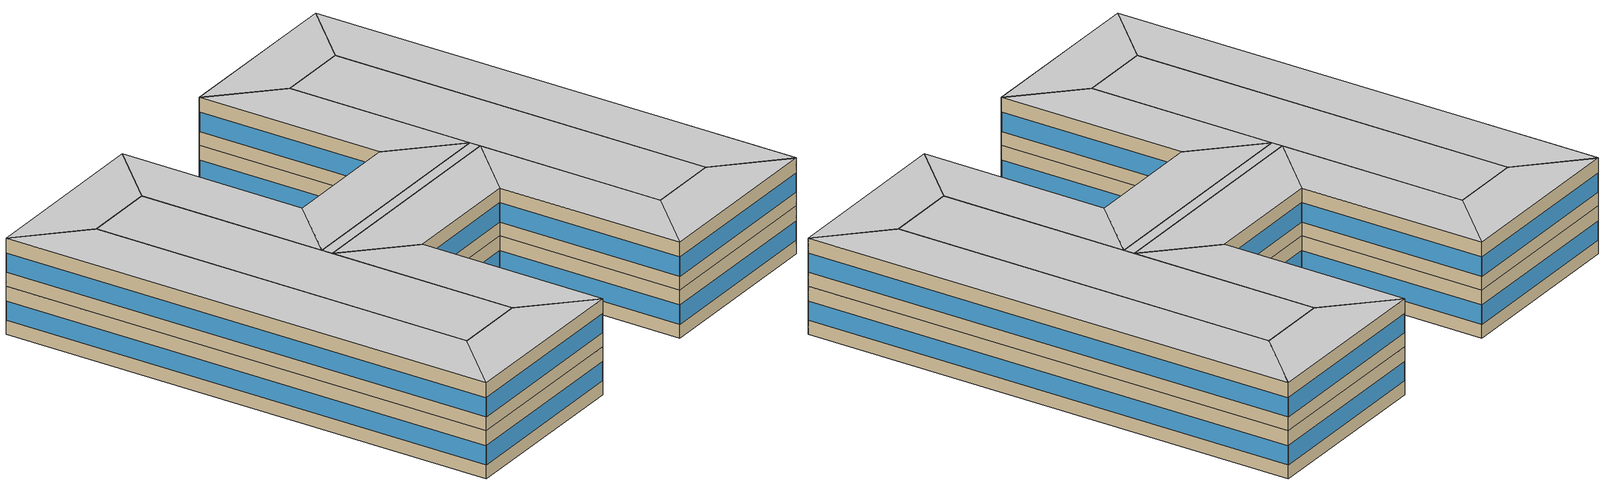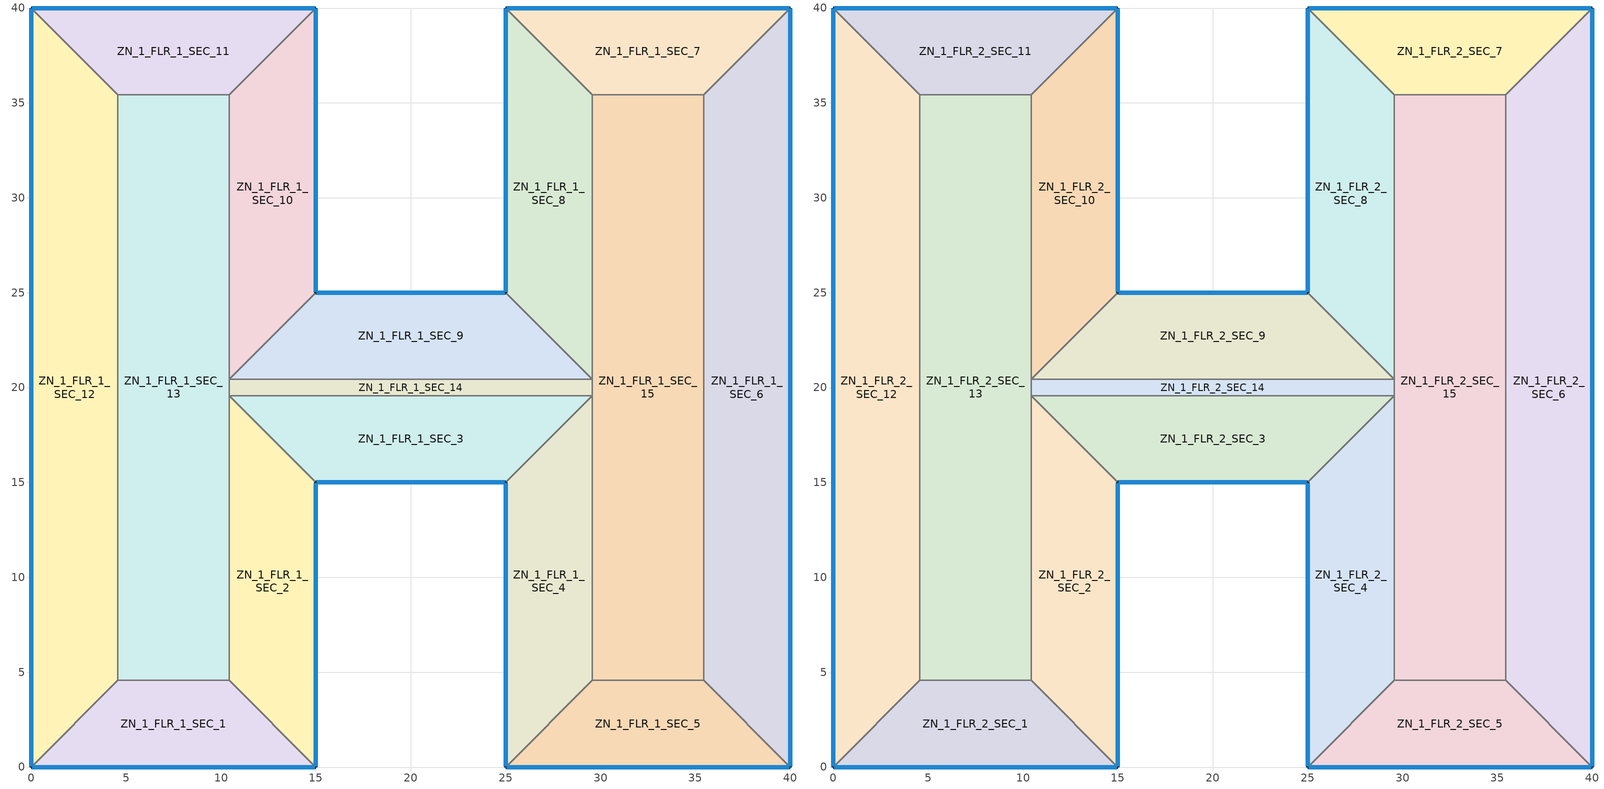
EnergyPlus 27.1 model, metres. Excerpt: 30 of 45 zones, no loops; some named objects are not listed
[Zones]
ZN_1_FLR_1_SEC_1
 floor ground (ASHRAE 90.1-2004_Sec 5.5-5_Unheated_Ext-slab): 4.57,4.57 10.43,4.57 15,0 0,0 z0
 wall outside (ASHRAE 90.1-2004_Sec 5.5-5_Steel-Framed_Ext-wall): 0,0 15,0 z0:3.8
 wall to ZN_1_FLR_1_SEC_2 (ASHRAE 90.1-2004_Sec 5.5-5_Interior Wall_Int-Wall): 15,0 10.43,4.57 z0:3.8
 wall to ZN_1_FLR_1_SEC_13 (ASHRAE 90.1-2004_Sec 5.5-5_Interior Wall_Int-Wall): 10.43,4.57 4.57,4.57 z0:3.8
 wall to ZN_1_FLR_1_SEC_12 (ASHRAE 90.1-2004_Sec 5.5-5_Interior Wall_Int-Wall): 4.57,4.57 0,0 z0:3.8
 window (ASHRAE 90.1-2004_Sec 5.5-5_0.3_0.4_fixed_south_window): 0.05,0 14.95,0 z1.1:2.63
ZN_1_FLR_1_SEC_2
 floor ground (ASHRAE 90.1-2004_Sec 5.5-5_Unheated_Ext-slab): 10.43,19.57 15,15 15,0 10.43,4.57 z0
 wall outside (ASHRAE 90.1-2004_Sec 5.5-5_Steel-Framed_Ext-wall): 15,0 15,15 z0:3.8
 wall to ZN_1_FLR_1_SEC_3 (ASHRAE 90.1-2004_Sec 5.5-5_Interior Wall_Int-Wall): 15,15 10.43,19.57 z0:3.8
 wall to ZN_1_FLR_1_SEC_13 (ASHRAE 90.1-2004_Sec 5.5-5_Interior Wall_Int-Wall): 10.43,19.57 10.43,4.57 z0:3.8
 window (ASHRAE 90.1-2004_Sec 5.5-5_0.3_0.4_fixed_east_window): 15,0.05 15,14.95 z1.1:2.63
ZN_1_FLR_1_SEC_3
 floor ground (ASHRAE 90.1-2004_Sec 5.5-5_Unheated_Ext-slab): 10.43,19.57 29.57,19.57 25,15 15,15 z0
 wall outside (ASHRAE 90.1-2004_Sec 5.5-5_Steel-Framed_Ext-wall): 15,15 25,15 z0:3.8
 wall to ZN_1_FLR_1_SEC_4 (ASHRAE 90.1-2004_Sec 5.5-5_Interior Wall_Int-Wall): 25,15 29.57,19.57 z0:3.8
 wall to ZN_1_FLR_1_SEC_14 (ASHRAE 90.1-2004_Sec 5.5-5_Interior Wall_Int-Wall): 29.57,19.57 10.43,19.57 z0:3.8
 window (ASHRAE 90.1-2004_Sec 5.5-5_0.3_0.4_fixed_south_window): 15.05,15 24.95,15 z1.1:2.64
ZN_1_FLR_1_SEC_4
 floor ground (ASHRAE 90.1-2004_Sec 5.5-5_Unheated_Ext-slab): 25,15 29.57,19.57 29.57,4.57 25,0 z0
 wall outside (ASHRAE 90.1-2004_Sec 5.5-5_Steel-Framed_Ext-wall): 25,15 25,0 z0:3.8
 wall to ZN_1_FLR_1_SEC_5 (ASHRAE 90.1-2004_Sec 5.5-5_Interior Wall_Int-Wall): 25,0 29.57,4.57 z0:3.8
 wall to ZN_1_FLR_1_SEC_15 (ASHRAE 90.1-2004_Sec 5.5-5_Interior Wall_Int-Wall): 29.57,4.57 29.57,19.57 z0:3.8
 window (ASHRAE 90.1-2004_Sec 5.5-5_0.3_0.4_fixed_west_window): 25,14.95 25,0.05 z1.1:2.63
ZN_1_FLR_1_SEC_5
 floor ground (ASHRAE 90.1-2004_Sec 5.5-5_Unheated_Ext-slab): 29.57,4.57 35.43,4.57 40,0 25,0 z0
 wall outside (ASHRAE 90.1-2004_Sec 5.5-5_Steel-Framed_Ext-wall): 25,0 40,0 z0:3.8
 wall to ZN_1_FLR_1_SEC_6 (ASHRAE 90.1-2004_Sec 5.5-5_Interior Wall_Int-Wall): 40,0 35.43,4.57 z0:3.8
 wall to ZN_1_FLR_1_SEC_15 (ASHRAE 90.1-2004_Sec 5.5-5_Interior Wall_Int-Wall): 35.43,4.57 29.57,4.57 z0:3.8
 window (ASHRAE 90.1-2004_Sec 5.5-5_0.3_0.4_fixed_south_window): 25.05,0 39.95,0 z1.1:2.63
ZN_1_FLR_1_SEC_6
 floor ground (ASHRAE 90.1-2004_Sec 5.5-5_Unheated_Ext-slab): 35.43,35.43 40,40 40,0 35.43,4.57 z0
 wall outside (ASHRAE 90.1-2004_Sec 5.5-5_Steel-Framed_Ext-wall): 40,0 40,40 z0:3.8
 wall to ZN_1_FLR_1_SEC_7 (ASHRAE 90.1-2004_Sec 5.5-5_Interior Wall_Int-Wall): 40,40 35.43,35.43 z0:3.8
 wall to ZN_1_FLR_1_SEC_15 (ASHRAE 90.1-2004_Sec 5.5-5_Interior Wall_Int-Wall): 35.43,35.43 35.43,4.57 z0:3.8
 window (ASHRAE 90.1-2004_Sec 5.5-5_0.3_0.4_fixed_east_window): 40,0.05 40,39.95 z1.1:2.62
ZN_1_FLR_1_SEC_7
 floor ground (ASHRAE 90.1-2004_Sec 5.5-5_Unheated_Ext-slab): 25,40 40,40 35.43,35.43 29.57,35.43 z0
 wall outside (ASHRAE 90.1-2004_Sec 5.5-5_Steel-Framed_Ext-wall): 40,40 25,40 z0:3.8
 wall to ZN_1_FLR_1_SEC_15 (ASHRAE 90.1-2004_Sec 5.5-5_Interior Wall_Int-Wall): 29.57,35.43 35.43,35.43 z0:3.8
 wall to ZN_1_FLR_1_SEC_8 (ASHRAE 90.1-2004_Sec 5.5-5_Interior Wall_Int-Wall): 25,40 29.57,35.43 z0:3.8
 window (ASHRAE 90.1-2004_Sec 5.5-5_0.3_0.4_fixed_north_window): 39.95,40 25.05,40 z1.1:2.63
ZN_1_FLR_1_SEC_8
 floor ground (ASHRAE 90.1-2004_Sec 5.5-5_Unheated_Ext-slab): 25,40 29.57,35.43 29.57,20.43 25,25 z0
 wall outside (ASHRAE 90.1-2004_Sec 5.5-5_Steel-Framed_Ext-wall): 25,40 25,25 z0:3.8
 wall to ZN_1_FLR_1_SEC_9 (ASHRAE 90.1-2004_Sec 5.5-5_Interior Wall_Int-Wall): 25,25 29.57,20.43 z0:3.8
 wall to ZN_1_FLR_1_SEC_15 (ASHRAE 90.1-2004_Sec 5.5-5_Interior Wall_Int-Wall): 29.57,20.43 29.57,35.43 z0:3.8
 window (ASHRAE 90.1-2004_Sec 5.5-5_0.3_0.4_fixed_west_window): 25,39.95 25,25.05 z1.1:2.63
ZN_1_FLR_1_SEC_9
 floor ground (ASHRAE 90.1-2004_Sec 5.5-5_Unheated_Ext-slab): 15,25 25,25 29.57,20.43 10.43,20.43 z0
 wall outside (ASHRAE 90.1-2004_Sec 5.5-5_Steel-Framed_Ext-wall): 25,25 15,25 z0:3.8
 wall to ZN_1_FLR_1_SEC_14 (ASHRAE 90.1-2004_Sec 5.5-5_Interior Wall_Int-Wall): 10.43,20.43 29.57,20.43 z0:3.8
 wall to ZN_1_FLR_1_SEC_10 (ASHRAE 90.1-2004_Sec 5.5-5_Interior Wall_Int-Wall): 15,25 10.43,20.43 z0:3.8
 window (ASHRAE 90.1-2004_Sec 5.5-5_0.3_0.4_fixed_north_window): 24.95,25 15.05,25 z1.1:2.64
ZN_1_FLR_1_SEC_10
 floor ground (ASHRAE 90.1-2004_Sec 5.5-5_Unheated_Ext-slab): 10.43,35.43 15,40 15,25 10.43,20.43 z0
 wall outside (ASHRAE 90.1-2004_Sec 5.5-5_Steel-Framed_Ext-wall): 15,25 15,40 z0:3.8
 wall to ZN_1_FLR_1_SEC_11 (ASHRAE 90.1-2004_Sec 5.5-5_Interior Wall_Int-Wall): 15,40 10.43,35.43 z0:3.8
 wall to ZN_1_FLR_1_SEC_13 (ASHRAE 90.1-2004_Sec 5.5-5_Interior Wall_Int-Wall): 10.43,35.43 10.43,20.43 z0:3.8
 window (ASHRAE 90.1-2004_Sec 5.5-5_0.3_0.4_fixed_east_window): 15,25.05 15,39.95 z1.1:2.63
ZN_1_FLR_1_SEC_11
 floor ground (ASHRAE 90.1-2004_Sec 5.5-5_Unheated_Ext-slab): 0,40 15,40 10.43,35.43 4.57,35.43 z0
 wall outside (ASHRAE 90.1-2004_Sec 5.5-5_Steel-Framed_Ext-wall): 15,40 0,40 z0:3.8
 wall to ZN_1_FLR_1_SEC_13 (ASHRAE 90.1-2004_Sec 5.5-5_Interior Wall_Int-Wall): 4.57,35.43 10.43,35.43 z0:3.8
 wall to ZN_1_FLR_1_SEC_12 (ASHRAE 90.1-2004_Sec 5.5-5_Interior Wall_Int-Wall): 0,40 4.57,35.43 z0:3.8
 window (ASHRAE 90.1-2004_Sec 5.5-5_0.3_0.4_fixed_north_window): 14.95,40 0.05,40 z1.1:2.63
ZN_1_FLR_1_SEC_12
 floor ground (ASHRAE 90.1-2004_Sec 5.5-5_Unheated_Ext-slab): 0,40 4.57,35.43 4.57,4.57 0,0 z0
 wall outside (ASHRAE 90.1-2004_Sec 5.5-5_Steel-Framed_Ext-wall): 0,40 0,0 z0:3.8
 wall to ZN_1_FLR_1_SEC_13 (ASHRAE 90.1-2004_Sec 5.5-5_Interior Wall_Int-Wall): 4.57,4.57 4.57,35.43 z0:3.8
 window (ASHRAE 90.1-2004_Sec 5.5-5_0.3_0.4_fixed_west_window): 0,39.95 0,0.05 z1.1:2.62
ZN_1_FLR_1_SEC_13
 floor ground (ASHRAE 90.1-2004_Sec 5.5-5_Unheated_Ext-slab): 4.57,35.43 10.43,35.43 10.43,4.57 4.57,4.57 z0
 wall to ZN_1_FLR_1_SEC_14 (ASHRAE 90.1-2004_Sec 5.5-5_Interior Wall_Int-Wall): 10.43,19.57 10.43,20.43 z0:3.8
ZN_1_FLR_1_SEC_14
 floor ground (ASHRAE 90.1-2004_Sec 5.5-5_Unheated_Ext-slab): 10.43,20.43 29.57,20.43 29.57,19.57 10.43,19.57 z0
 wall to ZN_1_FLR_1_SEC_15 (ASHRAE 90.1-2004_Sec 5.5-5_Interior Wall_Int-Wall): 29.57,19.57 29.57,20.43 z0:3.8
ZN_1_FLR_1_SEC_15
 floor ground (ASHRAE 90.1-2004_Sec 5.5-5_Unheated_Ext-slab): 29.57,35.43 35.43,35.43 35.43,4.57 29.57,4.57 z0
ZN_1_FLR_2_SEC_1
 floor to ZN_1_FLR_1_SEC_1 (INT-FLOOR-TOPSIDE): 4.57,4.57 10.43,4.57 15,0 0,0 z3.8
 wall outside (ASHRAE 90.1-2004_Sec 5.5-5_Steel-Framed_Ext-wall): 0,0 15,0 z3.8:7.6
 wall to ZN_1_FLR_2_SEC_2 (ASHRAE 90.1-2004_Sec 5.5-5_Interior Wall_Int-Wall): 15,0 10.43,4.57 z3.8:7.6
 wall to ZN_1_FLR_2_SEC_13 (ASHRAE 90.1-2004_Sec 5.5-5_Interior Wall_Int-Wall): 10.43,4.57 4.57,4.57 z3.8:7.6
 wall to ZN_1_FLR_2_SEC_12 (ASHRAE 90.1-2004_Sec 5.5-5_Interior Wall_Int-Wall): 4.57,4.57 0,0 z3.8:7.6
 window (ASHRAE 90.1-2004_Sec 5.5-5_0.3_0.4_fixed_south_window): 0.05,0 14.95,0 z4.9:6.43
 ceiling to ZN_1_FLR_3_SEC_1 (INT-FLOOR-UNDERSIDE): 0,0 15,0 10.43,4.57 4.57,4.57 z7.6
ZN_1_FLR_2_SEC_2
 floor to ZN_1_FLR_1_SEC_2 (INT-FLOOR-TOPSIDE): 10.43,19.57 15,15 15,0 10.43,4.57 z3.8
 wall outside (ASHRAE 90.1-2004_Sec 5.5-5_Steel-Framed_Ext-wall): 15,0 15,15 z3.8:7.6
 wall to ZN_1_FLR_2_SEC_3 (ASHRAE 90.1-2004_Sec 5.5-5_Interior Wall_Int-Wall): 15,15 10.43,19.57 z3.8:7.6
 wall to ZN_1_FLR_2_SEC_13 (ASHRAE 90.1-2004_Sec 5.5-5_Interior Wall_Int-Wall): 10.43,19.57 10.43,4.57 z3.8:7.6
 window (ASHRAE 90.1-2004_Sec 5.5-5_0.3_0.4_fixed_east_window): 15,0.05 15,14.95 z4.9:6.43
 ceiling to ZN_1_FLR_3_SEC_2 (INT-FLOOR-UNDERSIDE): 10.43,4.57 15,0 15,15 10.43,19.57 z7.6
ZN_1_FLR_2_SEC_3
 floor to ZN_1_FLR_1_SEC_3 (INT-FLOOR-TOPSIDE): 10.43,19.57 29.57,19.57 25,15 15,15 z3.8
 wall outside (ASHRAE 90.1-2004_Sec 5.5-5_Steel-Framed_Ext-wall): 15,15 25,15 z3.8:7.6
 wall to ZN_1_FLR_2_SEC_4 (ASHRAE 90.1-2004_Sec 5.5-5_Interior Wall_Int-Wall): 25,15 29.57,19.57 z3.8:7.6
 wall to ZN_1_FLR_2_SEC_14 (ASHRAE 90.1-2004_Sec 5.5-5_Interior Wall_Int-Wall): 29.57,19.57 10.43,19.57 z3.8:7.6
 window (ASHRAE 90.1-2004_Sec 5.5-5_0.3_0.4_fixed_south_window): 15.05,15 24.95,15 z4.9:6.44
 ceiling to ZN_1_FLR_3_SEC_3 (INT-FLOOR-UNDERSIDE): 15,15 25,15 29.57,19.57 10.43,19.57 z7.6
ZN_1_FLR_2_SEC_4
 floor to ZN_1_FLR_1_SEC_4 (INT-FLOOR-TOPSIDE): 25,15 29.57,19.57 29.57,4.57 25,0 z3.8
 wall outside (ASHRAE 90.1-2004_Sec 5.5-5_Steel-Framed_Ext-wall): 25,15 25,0 z3.8:7.6
 wall to ZN_1_FLR_2_SEC_5 (ASHRAE 90.1-2004_Sec 5.5-5_Interior Wall_Int-Wall): 25,0 29.57,4.57 z3.8:7.6
 wall to ZN_1_FLR_2_SEC_15 (ASHRAE 90.1-2004_Sec 5.5-5_Interior Wall_Int-Wall): 29.57,4.57 29.57,19.57 z3.8:7.6
 window (ASHRAE 90.1-2004_Sec 5.5-5_0.3_0.4_fixed_west_window): 25,14.95 25,0.05 z4.9:6.43
 ceiling to ZN_1_FLR_3_SEC_4 (INT-FLOOR-UNDERSIDE): 25,0 29.57,4.57 29.57,19.57 25,15 z7.6
ZN_1_FLR_2_SEC_5
 floor to ZN_1_FLR_1_SEC_5 (INT-FLOOR-TOPSIDE): 29.57,4.57 35.43,4.57 40,0 25,0 z3.8
 wall outside (ASHRAE 90.1-2004_Sec 5.5-5_Steel-Framed_Ext-wall): 25,0 40,0 z3.8:7.6
 wall to ZN_1_FLR_2_SEC_6 (ASHRAE 90.1-2004_Sec 5.5-5_Interior Wall_Int-Wall): 40,0 35.43,4.57 z3.8:7.6
 wall to ZN_1_FLR_2_SEC_15 (ASHRAE 90.1-2004_Sec 5.5-5_Interior Wall_Int-Wall): 35.43,4.57 29.57,4.57 z3.8:7.6
 window (ASHRAE 90.1-2004_Sec 5.5-5_0.3_0.4_fixed_south_window): 25.05,0 39.95,0 z4.9:6.43
 ceiling to ZN_1_FLR_3_SEC_5 (INT-FLOOR-UNDERSIDE): 25,0 40,0 35.43,4.57 29.57,4.57 z7.6
ZN_1_FLR_2_SEC_6
 floor to ZN_1_FLR_1_SEC_6 (INT-FLOOR-TOPSIDE): 35.43,35.43 40,40 40,0 35.43,4.57 z3.8
 wall outside (ASHRAE 90.1-2004_Sec 5.5-5_Steel-Framed_Ext-wall): 40,0 40,40 z3.8:7.6
 wall to ZN_1_FLR_2_SEC_7 (ASHRAE 90.1-2004_Sec 5.5-5_Interior Wall_Int-Wall): 40,40 35.43,35.43 z3.8:7.6
 wall to ZN_1_FLR_2_SEC_15 (ASHRAE 90.1-2004_Sec 5.5-5_Interior Wall_Int-Wall): 35.43,35.43 35.43,4.57 z3.8:7.6
 window (ASHRAE 90.1-2004_Sec 5.5-5_0.3_0.4_fixed_east_window): 40,0.05 40,39.95 z4.9:6.42
 ceiling to ZN_1_FLR_3_SEC_6 (INT-FLOOR-UNDERSIDE): 35.43,4.57 40,0 40,40 35.43,35.43 z7.6
ZN_1_FLR_2_SEC_7
 floor to ZN_1_FLR_1_SEC_7 (INT-FLOOR-TOPSIDE): 25,40 40,40 35.43,35.43 29.57,35.43 z3.8
 wall outside (ASHRAE 90.1-2004_Sec 5.5-5_Steel-Framed_Ext-wall): 40,40 25,40 z3.8:7.6
 wall to ZN_1_FLR_2_SEC_15 (ASHRAE 90.1-2004_Sec 5.5-5_Interior Wall_Int-Wall): 29.57,35.43 35.43,35.43 z3.8:7.6
 wall to ZN_1_FLR_2_SEC_8 (ASHRAE 90.1-2004_Sec 5.5-5_Interior Wall_Int-Wall): 25,40 29.57,35.43 z3.8:7.6
 window (ASHRAE 90.1-2004_Sec 5.5-5_0.3_0.4_fixed_north_window): 39.95,40 25.05,40 z4.9:6.43
 ceiling to ZN_1_FLR_3_SEC_7 (INT-FLOOR-UNDERSIDE): 29.57,35.43 35.43,35.43 40,40 25,40 z7.6
ZN_1_FLR_2_SEC_8
 floor to ZN_1_FLR_1_SEC_8 (INT-FLOOR-TOPSIDE): 25,40 29.57,35.43 29.57,20.43 25,25 z3.8
 wall outside (ASHRAE 90.1-2004_Sec 5.5-5_Steel-Framed_Ext-wall): 25,40 25,25 z3.8:7.6
 wall to ZN_1_FLR_2_SEC_9 (ASHRAE 90.1-2004_Sec 5.5-5_Interior Wall_Int-Wall): 25,25 29.57,20.43 z3.8:7.6
 wall to ZN_1_FLR_2_SEC_15 (ASHRAE 90.1-2004_Sec 5.5-5_Interior Wall_Int-Wall): 29.57,20.43 29.57,35.43 z3.8:7.6
 window (ASHRAE 90.1-2004_Sec 5.5-5_0.3_0.4_fixed_west_window): 25,39.95 25,25.05 z4.9:6.43
 ceiling to ZN_1_FLR_3_SEC_8 (INT-FLOOR-UNDERSIDE): 25,25 29.57,20.43 29.57,35.43 25,40 z7.6
ZN_1_FLR_2_SEC_9
 floor to ZN_1_FLR_1_SEC_9 (INT-FLOOR-TOPSIDE): 15,25 25,25 29.57,20.43 10.43,20.43 z3.8
 wall outside (ASHRAE 90.1-2004_Sec 5.5-5_Steel-Framed_Ext-wall): 25,25 15,25 z3.8:7.6
 wall to ZN_1_FLR_2_SEC_14 (ASHRAE 90.1-2004_Sec 5.5-5_Interior Wall_Int-Wall): 10.43,20.43 29.57,20.43 z3.8:7.6
 wall to ZN_1_FLR_2_SEC_10 (ASHRAE 90.1-2004_Sec 5.5-5_Interior Wall_Int-Wall): 15,25 10.43,20.43 z3.8:7.6
 window (ASHRAE 90.1-2004_Sec 5.5-5_0.3_0.4_fixed_north_window): 24.95,25 15.05,25 z4.9:6.44
 ceiling to ZN_1_FLR_3_SEC_9 (INT-FLOOR-UNDERSIDE): 10.43,20.43 29.57,20.43 25,25 15,25 z7.6
ZN_1_FLR_2_SEC_10
 floor to ZN_1_FLR_1_SEC_10 (INT-FLOOR-TOPSIDE): 10.43,35.43 15,40 15,25 10.43,20.43 z3.8
 wall outside (ASHRAE 90.1-2004_Sec 5.5-5_Steel-Framed_Ext-wall): 15,25 15,40 z3.8:7.6
 wall to ZN_1_FLR_2_SEC_11 (ASHRAE 90.1-2004_Sec 5.5-5_Interior Wall_Int-Wall): 15,40 10.43,35.43 z3.8:7.6
 wall to ZN_1_FLR_2_SEC_13 (ASHRAE 90.1-2004_Sec 5.5-5_Interior Wall_Int-Wall): 10.43,35.43 10.43,20.43 z3.8:7.6
 window (ASHRAE 90.1-2004_Sec 5.5-5_0.3_0.4_fixed_east_window): 15,25.05 15,39.95 z4.9:6.43
 ceiling to ZN_1_FLR_3_SEC_10 (INT-FLOOR-UNDERSIDE): 10.43,20.43 15,25 15,40 10.43,35.43 z7.6
ZN_1_FLR_2_SEC_11
 floor to ZN_1_FLR_1_SEC_11 (INT-FLOOR-TOPSIDE): 0,40 15,40 10.43,35.43 4.57,35.43 z3.8
 wall outside (ASHRAE 90.1-2004_Sec 5.5-5_Steel-Framed_Ext-wall): 15,40 0,40 z3.8:7.6
 wall to ZN_1_FLR_2_SEC_13 (ASHRAE 90.1-2004_Sec 5.5-5_Interior Wall_Int-Wall): 4.57,35.43 10.43,35.43 z3.8:7.6
 wall to ZN_1_FLR_2_SEC_12 (ASHRAE 90.1-2004_Sec 5.5-5_Interior Wall_Int-Wall): 0,40 4.57,35.43 z3.8:7.6
 window (ASHRAE 90.1-2004_Sec 5.5-5_0.3_0.4_fixed_north_window): 14.95,40 0.05,40 z4.9:6.43
 ceiling to ZN_1_FLR_3_SEC_11 (INT-FLOOR-UNDERSIDE): 4.57,35.43 10.43,35.43 15,40 0,40 z7.6
ZN_1_FLR_2_SEC_12
 floor to ZN_1_FLR_1_SEC_12 (INT-FLOOR-TOPSIDE): 0,40 4.57,35.43 4.57,4.57 0,0 z3.8
 wall outside (ASHRAE 90.1-2004_Sec 5.5-5_Steel-Framed_Ext-wall): 0,40 0,0 z3.8:7.6
 wall to ZN_1_FLR_2_SEC_13 (ASHRAE 90.1-2004_Sec 5.5-5_Interior Wall_Int-Wall): 4.57,4.57 4.57,35.43 z3.8:7.6
 window (ASHRAE 90.1-2004_Sec 5.5-5_0.3_0.4_fixed_west_window): 0,39.95 0,0.05 z4.9:6.42
 ceiling to ZN_1_FLR_3_SEC_12 (INT-FLOOR-UNDERSIDE): 0,0 4.57,4.57 4.57,35.43 0,40 z7.6
ZN_1_FLR_2_SEC_13
 floor to ZN_1_FLR_1_SEC_13 (INT-FLOOR-TOPSIDE): 4.57,35.43 10.43,35.43 10.43,4.57 4.57,4.57 z3.8
 wall to ZN_1_FLR_2_SEC_14 (ASHRAE 90.1-2004_Sec 5.5-5_Interior Wall_Int-Wall): 10.43,19.57 10.43,20.43 z3.8:7.6
 ceiling to ZN_1_FLR_3_SEC_13 (INT-FLOOR-UNDERSIDE): 4.57,4.57 10.43,4.57 10.43,35.43 4.57,35.43 z7.6
ZN_1_FLR_2_SEC_14
 floor to ZN_1_FLR_1_SEC_14 (INT-FLOOR-TOPSIDE): 10.43,20.43 29.57,20.43 29.57,19.57 10.43,19.57 z3.8
 wall to ZN_1_FLR_2_SEC_15 (ASHRAE 90.1-2004_Sec 5.5-5_Interior Wall_Int-Wall): 29.57,19.57 29.57,20.43 z3.8:7.6
 ceiling to ZN_1_FLR_3_SEC_14 (INT-FLOOR-UNDERSIDE): 10.43,19.57 29.57,19.57 29.57,20.43 10.43,20.43 z7.6
ZN_1_FLR_2_SEC_15
 floor to ZN_1_FLR_1_SEC_15 (INT-FLOOR-TOPSIDE): 29.57,35.43 35.43,35.43 35.43,4.57 29.57,4.57 z3.8
 ceiling to ZN_1_FLR_3_SEC_15 (INT-FLOOR-UNDERSIDE): 29.57,4.57 35.43,4.57 35.43,35.43 29.57,35.43 z7.6
[Building]
45 zone PSZ: North Axis {deg}=0; Terrain=City; Loads Convergence Tolerance Value {W}=0.04; Temperature Convergence Tolerance Value {deltaC}=0.2; Solar Distribution=FullInteriorAndExterior; Maximum Number of Warmup Days=25; Minimum Number of Warmup Days=6
[Site:Location]
CHICAGO_IL_USA TMY2-94846: Latitude {deg}=41.78; Longitude {deg}=-87.75; Time Zone {hr}=-6; Elevation {m}=190
[Site:GroundTemperature:BuildingSurface]
19.96, 19.94, 19.99, 20.04, 20.09, 20.17, 20.21, 20.24, 20.23, 20.2, 20.17, 20.12
[Site:WaterMainsTemperature]
Calculation Method=Correlation; Annual Average Outdoor Air Temperature {C}=9.69; Maximum Difference In Monthly Average Outdoor Air Temperatures {deltaC}=28.1
[SizingPeriod:DesignDay] Day of Month=21; Humidity Condition Type=Wetbulb; Barometric Pressure {Pa}=99063; Rain Indicator=No; Snow Indicator=No; Daylight Saving Time Indicator=No; Solar Model Indicator=ASHRAEClearSky
Name | Month | Day Type | Maximum Dry-Bulb Temperature {C} | Daily Dry-Bulb Temperature Range {deltaC} | Wetbulb or DewPoint at Maximum Dry-Bulb {C} | Wind Speed {m/s} | Wind Direction {deg} | Sky Clearness
CHICAGO Ann Htg 99.6% Condns DB | 1 | WinterDesignDay | -20.6 | 0 | -20.6 | 4.9 | 270 | 0
CHICAGO Ann Clg .4% Condns DB=>MWB | 7 | SummerDesignDay | 33.2 | 10.7 | 23.8 | 5.3 | 230 | 1
[WindowMaterial:Glazing] Optical Data Type=SpectralAverage; Thickness {m}=0.003; Infrared Transmittance at Normal Incidence=0; Front Side Infrared Hemispherical Emissivity=0.85; Back Side Infrared Hemispherical Emissivity=0.85
Name | Solar Transmittance at Normal Incidence | Front Side Solar Reflectance at Normal Incidence | Back Side Solar Reflectance at Normal Incidence | Visible Transmittance at Normal Incidence | Front Side Visible Reflectance at Normal Incidence | Back Side Visible Reflectance at Normal Incidence | Conductivity {W/m-K}
Theoretical Glass [84] | 0.5514 | 0.3986 | 0.3986 | 0.6787 | 0.2713 | 0.2713 | 2.3984
Theoretical Glass [85] | 0.6459 | 0.3041 | 0.3041 | 0.7793 | 0.1707 | 0.1707 | 2.3512
[WindowMaterial:Gas]
AIR 6MM: Gas Type=Air; Thickness {m}=0.0063
[Material] Thermal Absorptance=0.9
Name | Roughness | Thickness {m} | Conductivity {W/m-K} | Density {kg/m3} | Specific Heat {J/kg-K} | Solar Absorptance | Visible Absorptance
GP01 1/2 GYPSUM | Smooth | 0.0127 | 0.16 | 800 | 1090 | 0.7 | 0.5
Wall Insulation [7] | MediumRough | 0.0683 | 0.045 | 265 | 836.8 | 0.7 | 0.7
1/2IN Gypsum | Smooth | 0.0127 | 0.16 | 784.9 | 830 | 0.92 | 0.92
MAT-CC05 8 HW CONCRETE | Rough | 0.2032 | 1.311 | 2240 | 836.8 | 0.7 | 0.7
Std Wood 6inch | MediumSmooth | 0.15 | 0.12 | 540 | 1210 | 0.7 | 0.7
Std MAT-CC05 4  MW CONCRETE | Rough | 0.1 | 0.858 | 1968 | 836.8 | 0.7 | 0.2
[Material:NoMass]
Name | Roughness | Thermal Resistance {m2-K/W} | Thermal Absorptance | Solar Absorptance | Visible Absorptance
MAT-SHEATH | Rough | 0.3626 | 0.9 | 0.7 | 0.7
CP02 CARPET PAD | VeryRough | 0.2165 | 0.9 | 0.7 | 0.8
AIR | Smooth | 0.2515 | 0.8 | 0.5 | 0.5
Std CP02 CARPET PAD | VeryRough | 0.21648 | 0.9 | 0.7 | 0.8
[Construction]
InteriorFurnishings: Std Wood 6inch
INT-FLOOR-TOPSIDE: Std MAT-CC05 4  MW CONCRETE, Std CP02 CARPET PAD
INT-FLOOR-UNDERSIDE: Std CP02 CARPET PAD, Std MAT-CC05 4  MW CONCRETE
ASHRAE 90.1-2004_Sec 5.5-5_0.3_0.4_fixed_south_window; ASHRAE 90.1-2004_Sec 5.5-5_0.3_0.4_fixed_east_window; ASHRAE 90.1-2004_Sec 5.5-5_0.3_0.4_fixed_west_window: Theoretical Glass [84], AIR 6MM, Theoretical Glass [84]
ASHRAE 90.1-2004_Sec 5.5-5_0.3_0.4_fixed_north_window: Theoretical Glass [85], AIR 6MM, Theoretical Glass [85]
ASHRAE 90.1-2004_Sec 5.5-5_Interior Wall_Int-Wall: GP01 1/2 GYPSUM, GP01 1/2 GYPSUM
ASHRAE 90.1-2004_Sec 5.5-5_Steel-Framed_Ext-wall: MAT-SHEATH, Wall Insulation [7], 1/2IN Gypsum
ASHRAE 90.1-2004_Sec 5.5-5_Unheated_Ext-slab: MAT-CC05 8 HW CONCRETE, CP02 CARPET PAD
[ComponentCost:LineItem] Line Item Type=Construction
Name | Item | Cost per Area {$/m2}
Interior Furnishings | InteriorFurnishings | 1
Interior Floor | INT-FLOOR-UNDERSIDE | 15
Interior Floor Slab | INT-FLOOR-SLAB | 35
Drop Ceiling | DropCeiling | 10
Sloped Metal Roof | Sloped_Metal_Roof | 1
Gable Wall | Gable_Wall | 1
Air Wall | AIR-WALL | 1
Swinging Door Conditioned | Std Swinging Door_con | 1
Swinging Door Semi-conditioned | Std Swinging Door_semi | 1
Overhead Door | Std Overhead Door | 1
south:ASHRAE 90.1-2004_Sec 5.5-5_0.3_0.4_fixed_south_window | ASHRAE 90.1-2004_Sec 5.5-5_0.3_0.4_fixed_south_window | 184.629
east:ASHRAE 90.1-2004_Sec 5.5-5_0.3_0.4_fixed_east_window | ASHRAE 90.1-2004_Sec 5.5-5_0.3_0.4_fixed_east_window | 184.629
north:ASHRAE 90.1-2004_Sec 5.5-5_0.3_0.4_fixed_north_window | ASHRAE 90.1-2004_Sec 5.5-5_0.3_0.4_fixed_north_window | 179.249
west:ASHRAE 90.1-2004_Sec 5.5-5_0.3_0.4_fixed_west_window | ASHRAE 90.1-2004_Sec 5.5-5_0.3_0.4_fixed_west_window | 184.629
SkylightConst:ASHRAE 90.1-2004_Sec 5.5-5_0_0.02_All Skylights without Curb_Skylight | ASHRAE 90.1-2004_Sec 5.5-5_0_0.02_All Skylights without Curb_Skylight | 184.629
roofs:ASHRAE 90.1-2004_Sec 5.5-5_IEAD_Roof | ASHRAE 90.1-2004_Sec 5.5-5_IEAD_Roof | 34.3904
[Zone] Type=1; Multiplier=1; Ceiling Height {m}=3.8; Floor Area {m2}=autocalculate; Part of Total Floor Area=YES
Name | Volume {m3}
ZN_1_FLR_1_SEC_1; ZN_1_FLR_2_SEC_1; ZN_1_FLR_1_SEC_5; ZN_1_FLR_2_SEC_5; ZN_1_FLR_1_SEC_7; ZN_1_FLR_2_SEC_7; ZN_1_FLR_1_SEC_11; ZN_1_FLR_2_SEC_11 | 181.1274
ZN_1_FLR_1_SEC_2; ZN_1_FLR_2_SEC_2; ZN_1_FLR_1_SEC_4; ZN_1_FLR_2_SEC_4; ZN_1_FLR_1_SEC_8; ZN_1_FLR_2_SEC_8; ZN_1_FLR_1_SEC_10; ZN_1_FLR_2_SEC_10 | 260.49
ZN_1_FLR_1_SEC_3; ZN_1_FLR_2_SEC_3; ZN_1_FLR_1_SEC_9; ZN_1_FLR_2_SEC_9 | 253.0226
ZN_1_FLR_1_SEC_6; ZN_1_FLR_2_SEC_6; ZN_1_FLR_1_SEC_12; ZN_1_FLR_2_SEC_12 | 615.2774
ZN_1_FLR_1_SEC_13; ZN_1_FLR_2_SEC_13; ZN_1_FLR_1_SEC_15; ZN_1_FLR_2_SEC_15 | 687.1905
ZN_1_FLR_1_SEC_14; ZN_1_FLR_2_SEC_14 | 62.5495
[Daylighting:Controls] Daylighting Method=SplitFlux; Lighting Control Type=Stepped; Minimum Input Power Fraction for Continuous or ContinuousOff Dimming Control=0.3; Minimum Light Output Fraction for Continuous or ContinuousOff Dimming Control=0.2; Number of Stepped Control Steps=3; Probability Lighting will be Reset When Needed in Manual Stepped Control=1; Glare Calculation Azimuth Angle of View Direction Clockwise from Zone y-Axis {deg}=180; Maximum Allowable Discomfort Glare Index=20; Fraction of Lights Controlled by Reference Point 1=1; Illuminance Setpoint at Reference Point 1 {lux}=398.26
Name | Zone or Space | Glare Calculation Daylighting Reference Point | Daylighting Reference Point 1
ZN_1_FLR_1_SEC_1_DaylCtrl | ZN_1_FLR_1_SEC_1 | ZN_1_FLR_1_SEC_1_DaylRefPt1 | ZN_1_FLR_1_SEC_1_DaylRefPt1
ZN_1_FLR_2_SEC_1_DaylCtrl | ZN_1_FLR_2_SEC_1 | ZN_1_FLR_2_SEC_1_DaylRefPt1 | ZN_1_FLR_2_SEC_1_DaylRefPt1
ZN_1_FLR_1_SEC_2_DaylCtrl | ZN_1_FLR_1_SEC_2 | ZN_1_FLR_1_SEC_2_DaylRefPt1 | ZN_1_FLR_1_SEC_2_DaylRefPt1
ZN_1_FLR_2_SEC_2_DaylCtrl | ZN_1_FLR_2_SEC_2 | ZN_1_FLR_2_SEC_2_DaylRefPt1 | ZN_1_FLR_2_SEC_2_DaylRefPt1
ZN_1_FLR_1_SEC_3_DaylCtrl | ZN_1_FLR_1_SEC_3 | ZN_1_FLR_1_SEC_3_DaylRefPt1 | ZN_1_FLR_1_SEC_3_DaylRefPt1
ZN_1_FLR_2_SEC_3_DaylCtrl | ZN_1_FLR_2_SEC_3 | ZN_1_FLR_2_SEC_3_DaylRefPt1 | ZN_1_FLR_2_SEC_3_DaylRefPt1
ZN_1_FLR_1_SEC_4_DaylCtrl | ZN_1_FLR_1_SEC_4 | ZN_1_FLR_1_SEC_4_DaylRefPt1 | ZN_1_FLR_1_SEC_4_DaylRefPt1
ZN_1_FLR_2_SEC_4_DaylCtrl | ZN_1_FLR_2_SEC_4 | ZN_1_FLR_2_SEC_4_DaylRefPt1 | ZN_1_FLR_2_SEC_4_DaylRefPt1
ZN_1_FLR_1_SEC_5_DaylCtrl | ZN_1_FLR_1_SEC_5 | ZN_1_FLR_1_SEC_5_DaylRefPt1 | ZN_1_FLR_1_SEC_5_DaylRefPt1
ZN_1_FLR_2_SEC_5_DaylCtrl | ZN_1_FLR_2_SEC_5 | ZN_1_FLR_2_SEC_5_DaylRefPt1 | ZN_1_FLR_2_SEC_5_DaylRefPt1
ZN_1_FLR_1_SEC_6_DaylCtrl | ZN_1_FLR_1_SEC_6 | ZN_1_FLR_1_SEC_6_DaylRefPt1 | ZN_1_FLR_1_SEC_6_DaylRefPt1
ZN_1_FLR_2_SEC_6_DaylCtrl | ZN_1_FLR_2_SEC_6 | ZN_1_FLR_2_SEC_6_DaylRefPt1 | ZN_1_FLR_2_SEC_6_DaylRefPt1
ZN_1_FLR_1_SEC_7_DaylCtrl | ZN_1_FLR_1_SEC_7 | ZN_1_FLR_1_SEC_7_DaylRefPt1 | ZN_1_FLR_1_SEC_7_DaylRefPt1
ZN_1_FLR_2_SEC_7_DaylCtrl | ZN_1_FLR_2_SEC_7 | ZN_1_FLR_2_SEC_7_DaylRefPt1 | ZN_1_FLR_2_SEC_7_DaylRefPt1
ZN_1_FLR_1_SEC_8_DaylCtrl | ZN_1_FLR_1_SEC_8 | ZN_1_FLR_1_SEC_8_DaylRefPt1 | ZN_1_FLR_1_SEC_8_DaylRefPt1
ZN_1_FLR_2_SEC_8_DaylCtrl | ZN_1_FLR_2_SEC_8 | ZN_1_FLR_2_SEC_8_DaylRefPt1 | ZN_1_FLR_2_SEC_8_DaylRefPt1
ZN_1_FLR_1_SEC_9_DaylCtrl | ZN_1_FLR_1_SEC_9 | ZN_1_FLR_1_SEC_9_DaylRefPt1 | ZN_1_FLR_1_SEC_9_DaylRefPt1
ZN_1_FLR_2_SEC_9_DaylCtrl | ZN_1_FLR_2_SEC_9 | ZN_1_FLR_2_SEC_9_DaylRefPt1 | ZN_1_FLR_2_SEC_9_DaylRefPt1
ZN_1_FLR_1_SEC_10_DaylCtrl | ZN_1_FLR_1_SEC_10 | ZN_1_FLR_1_SEC_10_DaylRefPt1 | ZN_1_FLR_1_SEC_10_DaylRefPt1
ZN_1_FLR_2_SEC_10_DaylCtrl | ZN_1_FLR_2_SEC_10 | ZN_1_FLR_2_SEC_10_DaylRefPt1 | ZN_1_FLR_2_SEC_10_DaylRefPt1
ZN_1_FLR_1_SEC_11_DaylCtrl | ZN_1_FLR_1_SEC_11 | ZN_1_FLR_1_SEC_11_DaylRefPt1 | ZN_1_FLR_1_SEC_11_DaylRefPt1
ZN_1_FLR_2_SEC_11_DaylCtrl | ZN_1_FLR_2_SEC_11 | ZN_1_FLR_2_SEC_11_DaylRefPt1 | ZN_1_FLR_2_SEC_11_DaylRefPt1
ZN_1_FLR_1_SEC_12_DaylCtrl | ZN_1_FLR_1_SEC_12 | ZN_1_FLR_1_SEC_12_DaylRefPt1 | ZN_1_FLR_1_SEC_12_DaylRefPt1
ZN_1_FLR_2_SEC_12_DaylCtrl | ZN_1_FLR_2_SEC_12 | ZN_1_FLR_2_SEC_12_DaylRefPt1 | ZN_1_FLR_2_SEC_12_DaylRefPt1
[InternalMass] Construction=InteriorFurnishings
Name | Zone or ZoneList | Surface Area {m2}
ZN_1_FLR_1_SEC_1_InternalMass_1 | ZN_1_FLR_1_SEC_1 | 95.3302
ZN_1_FLR_2_SEC_1_InternalMass_1 | ZN_1_FLR_2_SEC_1 | 95.3302
ZN_1_FLR_1_SEC_2_InternalMass_1 | ZN_1_FLR_1_SEC_2 | 137.1
ZN_1_FLR_2_SEC_2_InternalMass_1 | ZN_1_FLR_2_SEC_2 | 137.1
ZN_1_FLR_1_SEC_3_InternalMass_1 | ZN_1_FLR_1_SEC_3 | 133.1698
ZN_1_FLR_2_SEC_3_InternalMass_1 | ZN_1_FLR_2_SEC_3 | 133.1698
ZN_1_FLR_1_SEC_4_InternalMass_1 | ZN_1_FLR_1_SEC_4 | 137.1
ZN_1_FLR_2_SEC_4_InternalMass_1 | ZN_1_FLR_2_SEC_4 | 137.1
ZN_1_FLR_1_SEC_5_InternalMass_1 | ZN_1_FLR_1_SEC_5 | 95.3302
ZN_1_FLR_2_SEC_5_InternalMass_1 | ZN_1_FLR_2_SEC_5 | 95.3302
ZN_1_FLR_1_SEC_6_InternalMass_1 | ZN_1_FLR_1_SEC_6 | 323.8302
ZN_1_FLR_2_SEC_6_InternalMass_1 | ZN_1_FLR_2_SEC_6 | 323.8302
ZN_1_FLR_1_SEC_7_InternalMass_1 | ZN_1_FLR_1_SEC_7 | 95.3302
ZN_1_FLR_2_SEC_7_InternalMass_1 | ZN_1_FLR_2_SEC_7 | 95.3302
ZN_1_FLR_1_SEC_8_InternalMass_1 | ZN_1_FLR_1_SEC_8 | 137.1
ZN_1_FLR_2_SEC_8_InternalMass_1 | ZN_1_FLR_2_SEC_8 | 137.1
ZN_1_FLR_1_SEC_9_InternalMass_1 | ZN_1_FLR_1_SEC_9 | 133.1698
ZN_1_FLR_2_SEC_9_InternalMass_1 | ZN_1_FLR_2_SEC_9 | 133.1698
ZN_1_FLR_1_SEC_10_InternalMass_1 | ZN_1_FLR_1_SEC_10 | 137.1
ZN_1_FLR_2_SEC_10_InternalMass_1 | ZN_1_FLR_2_SEC_10 | 137.1
ZN_1_FLR_1_SEC_11_InternalMass_1 | ZN_1_FLR_1_SEC_11 | 95.3302
ZN_1_FLR_2_SEC_11_InternalMass_1 | ZN_1_FLR_2_SEC_11 | 95.3302
ZN_1_FLR_1_SEC_12_InternalMass_1 | ZN_1_FLR_1_SEC_12 | 323.8302
ZN_1_FLR_2_SEC_12_InternalMass_1 | ZN_1_FLR_2_SEC_12 | 323.8302
ZN_1_FLR_1_SEC_13_InternalMass_1 | ZN_1_FLR_1_SEC_13 | 361.6792
ZN_1_FLR_2_SEC_13_InternalMass_1 | ZN_1_FLR_2_SEC_13 | 361.6792
ZN_1_FLR_1_SEC_14_InternalMass_1 | ZN_1_FLR_1_SEC_14 | 32.9208
ZN_1_FLR_2_SEC_14_InternalMass_1 | ZN_1_FLR_2_SEC_14 | 32.9208
ZN_1_FLR_1_SEC_15_InternalMass_1 | ZN_1_FLR_1_SEC_15 | 361.6792
ZN_1_FLR_2_SEC_15_InternalMass_1 | ZN_1_FLR_2_SEC_15 | 361.6792
[ZoneInfiltration:DesignFlowRate] Schedule=INFIL_SCH; Design Flow Rate Calculation Method=Flow/Zone; Constant Term Coefficient=1; Temperature Term Coefficient=0; Velocity Term Coefficient=0; Velocity Squared Term Coefficient=0
Name | Zone or ZoneList or Space or SpaceList | Design Flow Rate {m3/s}
ZN_1_FLR_1_SEC_1_Infiltration | ZN_1_FLR_1_SEC_1 | 0.0252
ZN_1_FLR_2_SEC_1_Infiltration | ZN_1_FLR_2_SEC_1 | 0.0252
ZN_1_FLR_1_SEC_2_Infiltration | ZN_1_FLR_1_SEC_2 | 0.0362
ZN_1_FLR_2_SEC_2_Infiltration | ZN_1_FLR_2_SEC_2 | 0.0362
ZN_1_FLR_1_SEC_3_Infiltration | ZN_1_FLR_1_SEC_3 | 0.0351
ZN_1_FLR_2_SEC_3_Infiltration | ZN_1_FLR_2_SEC_3 | 0.0351
ZN_1_FLR_1_SEC_4_Infiltration | ZN_1_FLR_1_SEC_4 | 0.0362
ZN_1_FLR_2_SEC_4_Infiltration | ZN_1_FLR_2_SEC_4 | 0.0362
ZN_1_FLR_1_SEC_5_Infiltration | ZN_1_FLR_1_SEC_5 | 0.0252
ZN_1_FLR_2_SEC_5_Infiltration | ZN_1_FLR_2_SEC_5 | 0.0252
ZN_1_FLR_1_SEC_6_Infiltration | ZN_1_FLR_1_SEC_6 | 0.0855
ZN_1_FLR_2_SEC_6_Infiltration | ZN_1_FLR_2_SEC_6 | 0.0855
ZN_1_FLR_1_SEC_7_Infiltration | ZN_1_FLR_1_SEC_7 | 0.0252
ZN_1_FLR_2_SEC_7_Infiltration | ZN_1_FLR_2_SEC_7 | 0.0252
ZN_1_FLR_1_SEC_8_Infiltration | ZN_1_FLR_1_SEC_8 | 0.0362
ZN_1_FLR_2_SEC_8_Infiltration | ZN_1_FLR_2_SEC_8 | 0.0362
ZN_1_FLR_1_SEC_9_Infiltration | ZN_1_FLR_1_SEC_9 | 0.0351
ZN_1_FLR_2_SEC_9_Infiltration | ZN_1_FLR_2_SEC_9 | 0.0351
ZN_1_FLR_1_SEC_10_Infiltration | ZN_1_FLR_1_SEC_10 | 0.0362
ZN_1_FLR_2_SEC_10_Infiltration | ZN_1_FLR_2_SEC_10 | 0.0362
ZN_1_FLR_1_SEC_11_Infiltration | ZN_1_FLR_1_SEC_11 | 0.0252
ZN_1_FLR_2_SEC_11_Infiltration | ZN_1_FLR_2_SEC_11 | 0.0252
ZN_1_FLR_1_SEC_12_Infiltration | ZN_1_FLR_1_SEC_12 | 0.0855
ZN_1_FLR_2_SEC_12_Infiltration | ZN_1_FLR_2_SEC_12 | 0.0855
ZN_1_FLR_1_SEC_13_Infiltration | ZN_1_FLR_1_SEC_13 | 0.0954
ZN_1_FLR_2_SEC_13_Infiltration | ZN_1_FLR_2_SEC_13 | 0.0954
ZN_1_FLR_1_SEC_14_Infiltration | ZN_1_FLR_1_SEC_14 | 0.0087
ZN_1_FLR_2_SEC_14_Infiltration | ZN_1_FLR_2_SEC_14 | 0.0087
ZN_1_FLR_1_SEC_15_Infiltration | ZN_1_FLR_1_SEC_15 | 0.0954
ZN_1_FLR_2_SEC_15_Infiltration | ZN_1_FLR_2_SEC_15 | 0.0954
[People] Number of People Schedule=BLDG_OCC_SCH; Number of People Calculation Method=People; Fraction Radiant=0.3; Sensible Heat Fraction=AUTOCALCULATE; Activity Level Schedule=ACTIVITY_SCH; Enable ASHRAE 55 Comfort Warnings=No; Mean Radiant Temperature Calculation Type=EnclosureAveraged; Work Efficiency Schedule=WORK_EFF_SCH; Clothing Insulation Calculation Method=ClothingInsulationSchedule; Clothing Insulation Schedule=CLOTHING_SCH; Air Velocity Schedule=AIR_VELO_SCH; Thermal Comfort Model 1 Type=FANGER
Name | Zone or ZoneList or Space or SpaceList | Number of People
ZN_1_FLR_1_SEC_1 | ZN_1_FLR_1_SEC_1 | 1.8637
ZN_1_FLR_2_SEC_1 | ZN_1_FLR_2_SEC_1 | 1.8637
ZN_1_FLR_1_SEC_2 | ZN_1_FLR_1_SEC_2 | 2.6803
ZN_1_FLR_2_SEC_2 | ZN_1_FLR_2_SEC_2 | 2.6803
ZN_1_FLR_1_SEC_3 | ZN_1_FLR_1_SEC_3 | 2.6035
ZN_1_FLR_2_SEC_3 | ZN_1_FLR_2_SEC_3 | 2.6035
ZN_1_FLR_1_SEC_4 | ZN_1_FLR_1_SEC_4 | 2.6803
ZN_1_FLR_2_SEC_4 | ZN_1_FLR_2_SEC_4 | 2.6803
ZN_1_FLR_1_SEC_5 | ZN_1_FLR_1_SEC_5 | 1.8637
ZN_1_FLR_2_SEC_5 | ZN_1_FLR_2_SEC_5 | 1.8637
ZN_1_FLR_1_SEC_6 | ZN_1_FLR_1_SEC_6 | 6.3309
ZN_1_FLR_2_SEC_6 | ZN_1_FLR_2_SEC_6 | 6.3309
ZN_1_FLR_1_SEC_7 | ZN_1_FLR_1_SEC_7 | 1.8637
ZN_1_FLR_2_SEC_7 | ZN_1_FLR_2_SEC_7 | 1.8637
ZN_1_FLR_1_SEC_8 | ZN_1_FLR_1_SEC_8 | 2.6803
ZN_1_FLR_2_SEC_8 | ZN_1_FLR_2_SEC_8 | 2.6803
ZN_1_FLR_1_SEC_9 | ZN_1_FLR_1_SEC_9 | 2.6035
ZN_1_FLR_2_SEC_9 | ZN_1_FLR_2_SEC_9 | 2.6035
ZN_1_FLR_1_SEC_10 | ZN_1_FLR_1_SEC_10 | 2.6803
ZN_1_FLR_2_SEC_10 | ZN_1_FLR_2_SEC_10 | 2.6803
ZN_1_FLR_1_SEC_11 | ZN_1_FLR_1_SEC_11 | 1.8637
ZN_1_FLR_2_SEC_11 | ZN_1_FLR_2_SEC_11 | 1.8637
ZN_1_FLR_1_SEC_12 | ZN_1_FLR_1_SEC_12 | 6.3309
ZN_1_FLR_2_SEC_12 | ZN_1_FLR_2_SEC_12 | 6.3309
ZN_1_FLR_1_SEC_13 | ZN_1_FLR_1_SEC_13 | 7.0708
ZN_1_FLR_2_SEC_13 | ZN_1_FLR_2_SEC_13 | 7.0708
ZN_1_FLR_1_SEC_14 | ZN_1_FLR_1_SEC_14 | 0.6436
ZN_1_FLR_2_SEC_14 | ZN_1_FLR_2_SEC_14 | 0.6436
ZN_1_FLR_1_SEC_15 | ZN_1_FLR_1_SEC_15 | 7.0708
ZN_1_FLR_2_SEC_15 | ZN_1_FLR_2_SEC_15 | 7.0708
[Lights] Schedule=BLDG_LIGHT_SCH; Design Level Calculation Method=LightingLevel; Return Air Fraction=0; Fraction Radiant=0.2; Fraction Visible=0.2; Fraction Replaceable=1; Return Air Fraction Calculated from Plenum Temperature=No
Name | Zone or ZoneList or Space or SpaceList | Lighting Level {W}
ZN_1_FLR_1_SEC_1_Lights | ZN_1_FLR_1_SEC_1 | 512.8765
ZN_1_FLR_2_SEC_1_Lights | ZN_1_FLR_2_SEC_1 | 512.8765
ZN_1_FLR_1_SEC_2_Lights | ZN_1_FLR_1_SEC_2 | 737.598
ZN_1_FLR_2_SEC_2_Lights | ZN_1_FLR_2_SEC_2 | 737.598
ZN_1_FLR_1_SEC_3_Lights | ZN_1_FLR_1_SEC_3 | 716.4535
ZN_1_FLR_2_SEC_3_Lights | ZN_1_FLR_2_SEC_3 | 716.4535
ZN_1_FLR_1_SEC_4_Lights | ZN_1_FLR_1_SEC_4 | 737.598
ZN_1_FLR_2_SEC_4_Lights | ZN_1_FLR_2_SEC_4 | 737.598
ZN_1_FLR_1_SEC_5_Lights | ZN_1_FLR_1_SEC_5 | 512.8765
ZN_1_FLR_2_SEC_5_Lights | ZN_1_FLR_2_SEC_5 | 512.8765
ZN_1_FLR_1_SEC_6_Lights | ZN_1_FLR_1_SEC_6 | 1742.21
ZN_1_FLR_2_SEC_6_Lights | ZN_1_FLR_2_SEC_6 | 1742.21
ZN_1_FLR_1_SEC_7_Lights | ZN_1_FLR_1_SEC_7 | 512.8765
ZN_1_FLR_2_SEC_7_Lights | ZN_1_FLR_2_SEC_7 | 512.8765
ZN_1_FLR_1_SEC_8_Lights | ZN_1_FLR_1_SEC_8 | 737.598
ZN_1_FLR_2_SEC_8_Lights | ZN_1_FLR_2_SEC_8 | 737.598
ZN_1_FLR_1_SEC_9_Lights | ZN_1_FLR_1_SEC_9 | 716.4535
ZN_1_FLR_2_SEC_9_Lights | ZN_1_FLR_2_SEC_9 | 716.4535
ZN_1_FLR_1_SEC_10_Lights | ZN_1_FLR_1_SEC_10 | 737.598
ZN_1_FLR_2_SEC_10_Lights | ZN_1_FLR_2_SEC_10 | 737.598
ZN_1_FLR_1_SEC_11_Lights | ZN_1_FLR_1_SEC_11 | 512.8765
ZN_1_FLR_2_SEC_11_Lights | ZN_1_FLR_2_SEC_11 | 512.8765
ZN_1_FLR_1_SEC_12_Lights | ZN_1_FLR_1_SEC_12 | 1742.21
ZN_1_FLR_2_SEC_12_Lights | ZN_1_FLR_2_SEC_12 | 1742.21
ZN_1_FLR_1_SEC_13_Lights | ZN_1_FLR_1_SEC_13 | 1945.83
ZN_1_FLR_2_SEC_13_Lights | ZN_1_FLR_2_SEC_13 | 1945.83
ZN_1_FLR_1_SEC_14_Lights | ZN_1_FLR_1_SEC_14 | 177.1139
ZN_1_FLR_2_SEC_14_Lights | ZN_1_FLR_2_SEC_14 | 177.1139
ZN_1_FLR_1_SEC_15_Lights | ZN_1_FLR_1_SEC_15 | 1945.83
ZN_1_FLR_2_SEC_15_Lights | ZN_1_FLR_2_SEC_15 | 1945.83
[ElectricEquipment] Schedule=BLDG_EQUIP_SCH; Design Level Calculation Method=EquipmentLevel; Fraction Latent=0; Fraction Radiant=0.5; Fraction Lost=0
Name | Zone or ZoneList or Space or SpaceList | Design Level {W}
ZN_1_FLR_1_SEC_1_MiscPlug_Equip | ZN_1_FLR_1_SEC_1 | 374.6477
ZN_1_FLR_2_SEC_1_MiscPlug_Equip | ZN_1_FLR_2_SEC_1 | 374.6477
ZN_1_FLR_1_SEC_2_MiscPlug_Equip | ZN_1_FLR_1_SEC_2 | 538.803
ZN_1_FLR_2_SEC_2_MiscPlug_Equip | ZN_1_FLR_2_SEC_2 | 538.803
ZN_1_FLR_1_SEC_3_MiscPlug_Equip | ZN_1_FLR_1_SEC_3 | 523.3573
ZN_1_FLR_2_SEC_3_MiscPlug_Equip | ZN_1_FLR_2_SEC_3 | 523.3573
ZN_1_FLR_1_SEC_4_MiscPlug_Equip | ZN_1_FLR_1_SEC_4 | 538.803
ZN_1_FLR_2_SEC_4_MiscPlug_Equip | ZN_1_FLR_2_SEC_4 | 538.803
ZN_1_FLR_1_SEC_5_MiscPlug_Equip | ZN_1_FLR_1_SEC_5 | 374.6477
ZN_1_FLR_2_SEC_5_MiscPlug_Equip | ZN_1_FLR_2_SEC_5 | 374.6477
ZN_1_FLR_1_SEC_6_MiscPlug_Equip | ZN_1_FLR_1_SEC_6 | 1272.65
ZN_1_FLR_2_SEC_6_MiscPlug_Equip | ZN_1_FLR_2_SEC_6 | 1272.65
ZN_1_FLR_1_SEC_7_MiscPlug_Equip | ZN_1_FLR_1_SEC_7 | 374.6477
ZN_1_FLR_2_SEC_7_MiscPlug_Equip | ZN_1_FLR_2_SEC_7 | 374.6477
ZN_1_FLR_1_SEC_8_MiscPlug_Equip | ZN_1_FLR_1_SEC_8 | 538.803
ZN_1_FLR_2_SEC_8_MiscPlug_Equip | ZN_1_FLR_2_SEC_8 | 538.803
ZN_1_FLR_1_SEC_9_MiscPlug_Equip | ZN_1_FLR_1_SEC_9 | 523.3573
ZN_1_FLR_2_SEC_9_MiscPlug_Equip | ZN_1_FLR_2_SEC_9 | 523.3573
ZN_1_FLR_1_SEC_10_MiscPlug_Equip | ZN_1_FLR_1_SEC_10 | 538.803
ZN_1_FLR_2_SEC_10_MiscPlug_Equip | ZN_1_FLR_2_SEC_10 | 538.803
ZN_1_FLR_1_SEC_11_MiscPlug_Equip | ZN_1_FLR_1_SEC_11 | 374.6477
ZN_1_FLR_2_SEC_11_MiscPlug_Equip | ZN_1_FLR_2_SEC_11 | 374.6477
ZN_1_FLR_1_SEC_12_MiscPlug_Equip | ZN_1_FLR_1_SEC_12 | 1272.65
ZN_1_FLR_2_SEC_12_MiscPlug_Equip | ZN_1_FLR_2_SEC_12 | 1272.65
ZN_1_FLR_1_SEC_13_MiscPlug_Equip | ZN_1_FLR_1_SEC_13 | 1421.4
ZN_1_FLR_2_SEC_13_MiscPlug_Equip | ZN_1_FLR_2_SEC_13 | 1421.4
ZN_1_FLR_1_SEC_14_MiscPlug_Equip | ZN_1_FLR_1_SEC_14 | 129.3787
ZN_1_FLR_2_SEC_14_MiscPlug_Equip | ZN_1_FLR_2_SEC_14 | 129.3787
ZN_1_FLR_1_SEC_15_MiscPlug_Equip | ZN_1_FLR_1_SEC_15 | 1421.4
ZN_1_FLR_2_SEC_15_MiscPlug_Equip | ZN_1_FLR_2_SEC_15 | 1421.4
[Schedule:Compact]
BLDG_LIGHT_SCH: Through: 12/31, For: Weekdays, Until: 05:00, 0.05, Until: 07:00, 0.1, Until: 08:00, 0.3, Until: 17:00, 0.9, Until: 18:00, 0.5, Until: 20:00, 0.3, Until: 22:00, 0.2, Until: 23:00, 0.1, Until: 24:00, 0.05, For: SummerDesignDay, Until: 24:00, 1, For: Saturday, Until: 06:00, 0.05, Until: 08:00, 0.1, Until: 12:00, 0.3, Until: 17:00, 0.15, Until: 24:00, 0.05, For: WinterDesignDay, Until: 24:00, 0, For: Sunday Holidays AllOtherDays, Until: 24:00, 0.05
BLDG_EQUIP_SCH: Through: 12/31, For: Weekdays, Until: 08:00, 0.4, Until: 12:00, 0.9, Until: 13:00, 0.8, Until: 17:00, 0.9, Until: 18:00, 0.5, Until: 24:00, 0.4, For: SummerDesignDay, Until: 24:00, 1, For: Saturday, Until: 06:00, 0.3, Until: 08:00, 0.4, Until: 12:00, 0.5, Until: 17:00, 0.35, Until: 24:00, 0.3, For: WinterDesignDay, Until: 24:00, 0, For: Sunday Holidays AllOtherDays, Until: 24:00, 0.3
BLDG_OCC_SCH: Through: 12/31, For: Weekdays, Until: 06:00, 0, Until: 07:00, 0.1, Until: 08:00, 0.2, Until: 12:00, 0.95, Until: 13:00, 0.5, Until: 17:00, 0.95, Until: 18:00, 0.3, Until: 22:00, 0.1, Until: 24:00, 0.05, For: SummerDesignDay, Until: 06:00, 0, Until: 22:00, 1, Until: 24:00, 0.05, For: Saturday, Until: 06:00, 0, Until: 08:00, 0.1, Until: 12:00, 0.3, Until: 17:00, 0.1, Until: 19:00, 0.05, Until: 24:00, 0, For: WinterDesignDay, Until: 24:00, 0, For: Sunday Holidays AllOtherDays, Until: 06:00, 0, Until: 18:00, 0.05, Until: 24:00, 0
ACTIVITY_SCH: Through: 12/31, For: AllDays, Until: 24:00, 120
WORK_EFF_SCH: Through: 12/31, For: AllDays, Until: 24:00, 0
AIR_VELO_SCH: Through: 12/31, For: AllDays, Until: 24:00, 0.2
CLOTHING_SCH: Through: 04/30, For: AllDays, Until: 24:00, 1, Through: 09/30, For: AllDays, Until: 24:00, 0.5, Through: 12/31, For: AllDays, Until: 24:00, 1
INFIL_SCH: Through: 12/31, For: Weekdays SummerDesignDay, Until: 06:00, 1, Until: 22:00, 0, Until: 24:00, 1, For: Saturday WinterDesignDay, Until: 06:00, 1, Until: 18:00, 0, Until: 24:00, 1, For: Sunday Holidays AllOtherDays, Until: 24:00, 1
